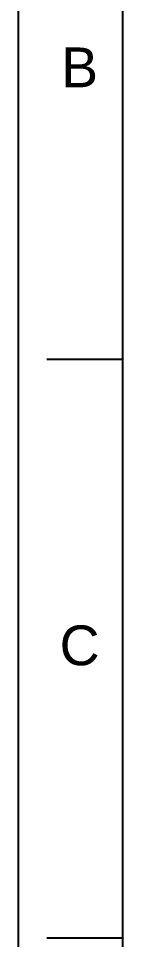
# Model space of a CAD drawing. Header units: millimetres. Extents: x 2004 to 2845, y 1448 to 2043.
# Drawn here: x 2004.1 to 2024.2, y 1689.5 to 1866 of the extents above; entities that cross this region are included whole.
import ezdxf

# ---------------------------------------------------------------- set-up
doc = ezdxf.new("R2010")
doc.units = ezdxf.units.MM
doc.layers.add('FORM', color=7, linetype='Continuous')
doc.styles.get("Standard").update_dxf_attribs({"font": 'arial.ttf'})

msp = doc.modelspace()

# ---------------------------------------------------------------- linework, layer by layer
at = {"layer": 'FORM', "color": 7, "linetype": 'Continuous'}
for p, q in [((2004.13, 1447.86), (2004.13, 2042.56)), ((2024.15, 2022.54), (2024.15, 1467.88)), ((2024.15, 1800.68), (2009.6, 1800.68)), ((2024.15, 1689.74), (2009.6, 1689.74))]:
    msp.add_line(p, q, dxfattribs=at)

# ---------------------------------------------------------------- texts
at = {"layer": 'FORM', "char_height": 7.63, "attachment_point": 5}
for s, insert in [('B', (2015.89, 1856.65)), ('C', (2015.89, 1745.83))]:
    msp.add_mtext_dynamic_manual_height_columns(s, width=10.0119, gutter_width=12.51, heights=[0], dxfattribs=dict(at, insert=insert))

doc.saveas('drawing.dxf')
